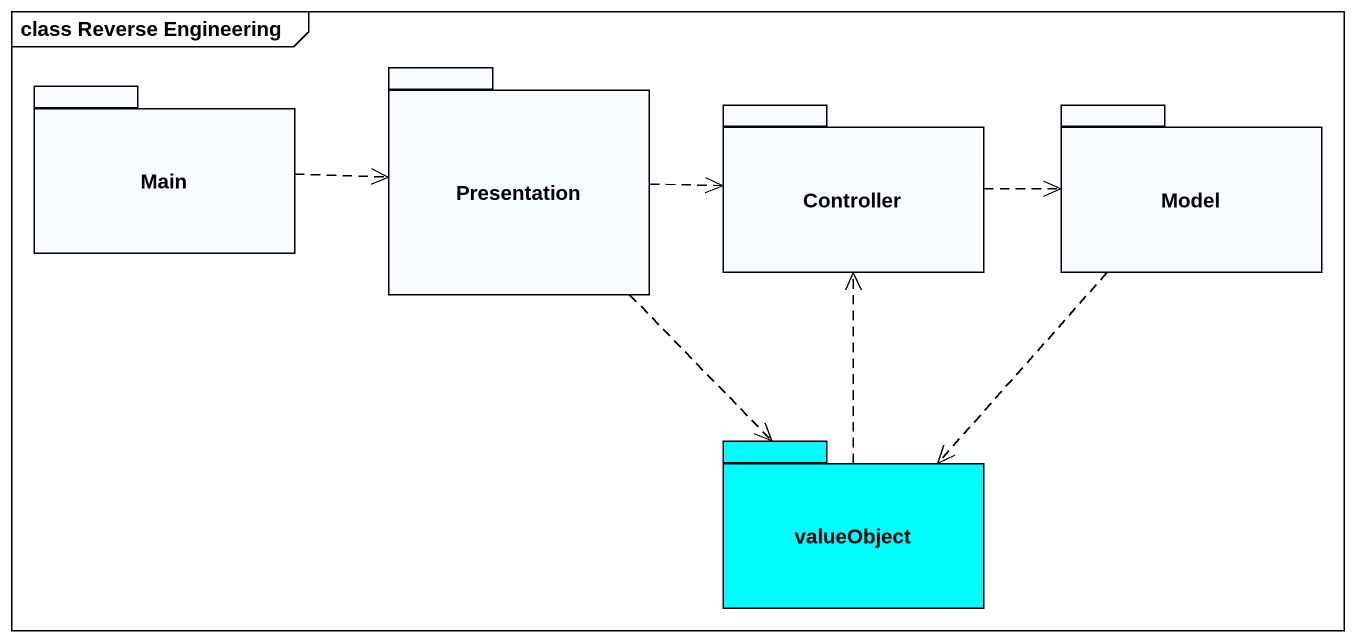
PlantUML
@startuml
mainframe class Reverse Engineering
package Presentation {
}
package Main {
}
package Controller {
}
package Model {
}
package valueObject #00FEFE {
}
Presentation .right.> Controller
Presentation ..> valueObject
Main .right.> Presentation
Controller .right.> Model
Model ..> valueObject
valueObject .up.> Controller
@enduml
